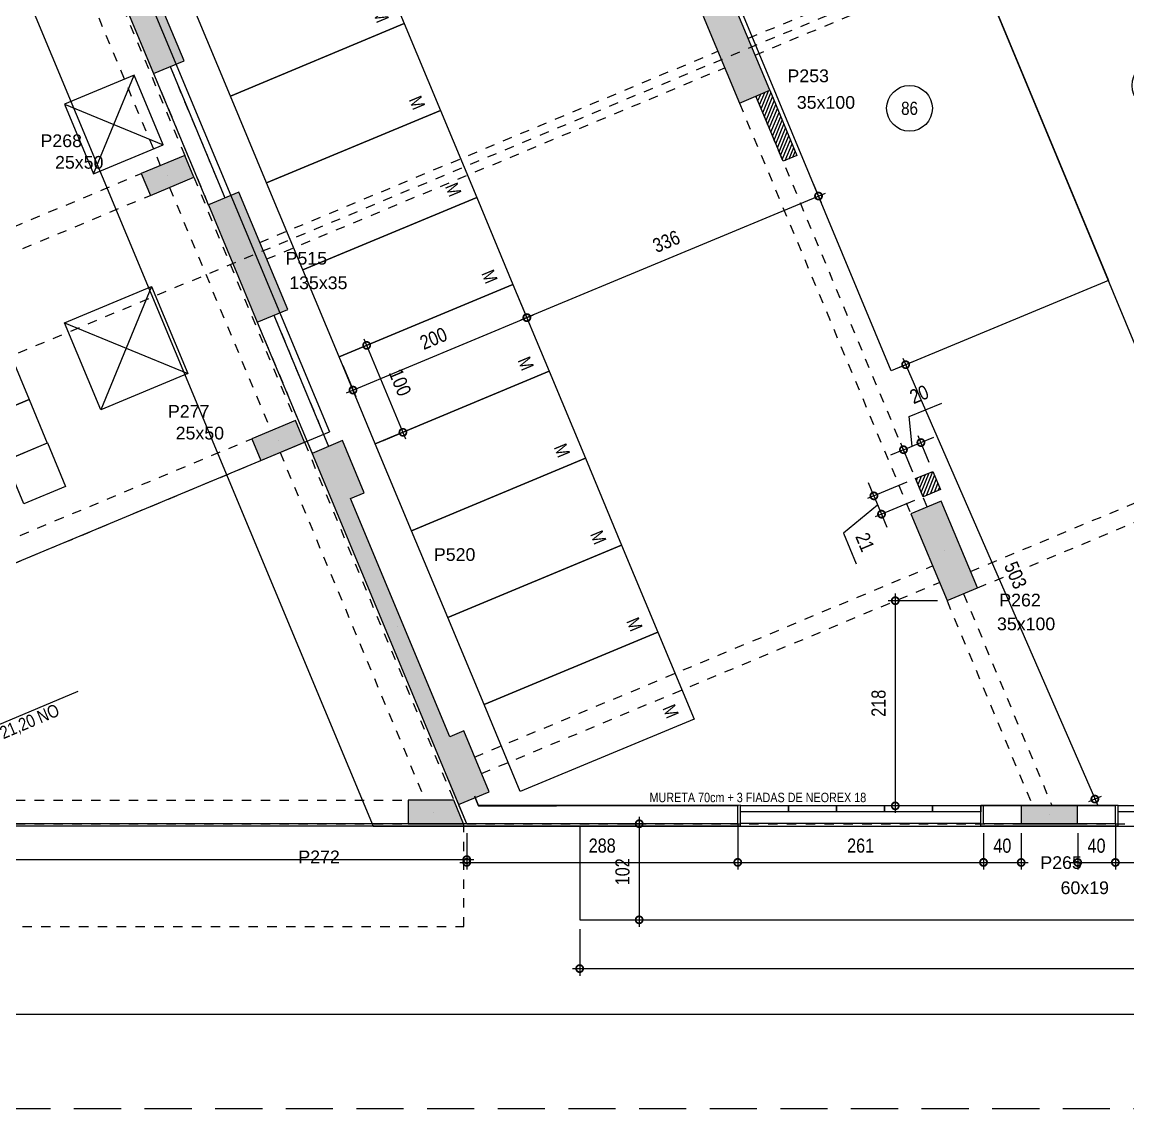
# Model space of a CAD drawing. Header units: metres. Extents: x -208 to 570, y -18 to 184.
# Drawn here: x -76.19 to -64.45, y -6.08 to 5.51 of the extents above; entities that cross this region are included whole.
import ezdxf
from ezdxf.enums import TextEntityAlignment as Align

# ---------------------------------------------------------------- set-up
doc = ezdxf.new("R2010")
doc.units = ezdxf.units.M
doc.header["$PDMODE"] = 35
doc.linetypes.add('DASHEDX2', pattern=[1.5, 1, -0.5])
doc.linetypes.add('ESTILO_TQS_0004', pattern=[1.12, 0.5, -0.2, 0.01, -0.2, 0.01, -0.2])
for name, color, linetype in [('1', 232, 'DASHEDX2'), ('12', 232, 'Continuous'), ('205', 232, 'ESTILO_TQS_0004'), ('242', 143, 'Continuous'), ('3', 2, 'Continuous'), ('4', 2, 'Continuous'), ('5', 1, 'Continuous'), ('9', 232, 'Continuous'), ('ARQ-ALV ACAB', 4, 'Continuous'), ('ARQ-ALV OSSO', 5, 'Continuous'), ('ARQ-AUX', 7, 'Continuous'), ('ARQ-AUX1', 1, 'Continuous'), ('ARQ-AUX2', 2, 'Continuous'), ('ARQ-DIM', 2, 'Continuous'), ('ARQ-DIM EMBASAM', 2, 'Continuous'), ('ARQ-ENCH', 1, 'Continuous'), ('ARQ-EST', 2, 'Continuous'), ('ARQ-PRJ', 7, 'DASHEDX2'), ('ARQ-SIM', 1, 'Continuous'), ('ARQ-SIM EMBASAM', 1, 'Continuous'), ('ARQ-TXT EMBASAM', 2, 'Continuous'), ('ARQ-VG', 1, 'Continuous'), ('ETE-PAREDE', 5, 'Continuous')]:
    doc.layers.add(name, color=color, linetype=linetype)
doc.styles.add('Adesa', font='ARIALN.TTF')
doc.styles.get("Standard").update_dxf_attribs({"font": 'arial.ttf'})
doc.dimstyles.new('ADESA 1-0075', dxfattribs={"dimtxt": 0.15, "dimasz": 0.15, "dimexe": 0.075, "dimexo": 0.1, "dimgap": 0.1, "dimtad": 1, "dimdec": 1, "dimlfac": 100, "dimzin": 12, "dimtxsty": 'Adesa', "dimblk": 'DOTSMALL', "dimcen": 1, "dimdle": 0.075, "dimclrd": 1, "dimclre": 1, "dimclrt": 256, "dimazin": 3, "dimtm": 1e-09, "dimtfac": 1, "dimtdec": 1, "dimtmove": 1, "dimatfit": 0, "dimldrblk": 'DOTSMALL', "dimfxl": 0.8, "dimtvp": 2, "dimtolj": 1, "dimtzin": 0, "dimarcsym": 0})

# ---------------------------------------------------------------- blocks, each defined once
blk = doc.blocks.new('PL NEOREX 18')
at = {"layer": 'ARQ-AUX1'}
blk.add_lwpolyline([(0, 0), (0.51, 0), (0.51, -0.07), (0, -0.07)], close=True, dxfattribs=at)
blk = doc.blocks.new('_DotSmall')
at = {"color": 0, "linetype": 'ByBlock', "const_width": 0.5}
blk.add_lwpolyline([(-0.0625, 0, 1), (0.0625, 0, 1)], format="xyb", close=True, dxfattribs=at)
blk = doc.blocks.new('*D47')
at = {"layer": 'ARQ-DIM EMBASAM', "color": 1, "lineweight": -2, "transparency": 16777216}
for p, q in [((-64.583, -3.1), (-64.583, -3.486)), ((-60.443, -3.1), (-60.443, -3.486)), ((-64.658, -3.411), (-60.368, -3.411))]:
    blk.add_line(p, q, dxfattribs=at)
at = {"layer": 'Defpoints', "color": 0, "transparency": 16777216}
for p in [(-64.583, -3, 0), (-60.443, -3), (-60.443, -3.411)]:
    blk.add_point(p, dxfattribs=at)
at = {"layer": 'ARQ-DIM EMBASAM', "color": 1, "lineweight": -2, "transparency": 16777216, "xscale": 0.15, "yscale": 0.15, "zscale": 0.15, "rotation": 180}
blk.add_blockref('_DotSmall', (-64.583, -3.411), dxfattribs=at)
at = {"layer": 'ARQ-DIM EMBASAM', "color": 1, "lineweight": -2, "transparency": 16777216, "xscale": 0.15, "yscale": 0.15, "zscale": 0.15}
blk.add_blockref('_DotSmall', (-60.443, -3.411), dxfattribs=at)
at = {"layer": 'ARQ-DIM EMBASAM', "transparency": 16777216, "insert": (-62.513, -3.235), "char_height": 0.15, "attachment_point": 5, "style": 'Adesa'}
blk.add_mtext('\\A1;414', dxfattribs=at)
blk = doc.blocks.new('*D48')
at = {"layer": 'ARQ-DIM EMBASAM', "color": 1, "lineweight": -2, "transparency": 16777216}
for p, q in [((-68.593, -3.099), (-68.593, -3.485)), ((-65.983, -3.099), (-65.983, -3.485)), ((-68.668, -3.41), (-65.908, -3.41))]:
    blk.add_line(p, q, dxfattribs=at)
at = {"layer": 'Defpoints', "color": 0, "transparency": 16777216}
for p in [(-68.593, -2.999, 0), (-65.983, -2.999), (-65.983, -3.41)]:
    blk.add_point(p, dxfattribs=at)
at = {"layer": 'ARQ-DIM EMBASAM', "color": 1, "lineweight": -2, "transparency": 16777216, "xscale": 0.15, "yscale": 0.15, "zscale": 0.15, "rotation": 180}
blk.add_blockref('_DotSmall', (-68.593, -3.41), dxfattribs=at)
at = {"layer": 'ARQ-DIM EMBASAM', "color": 1, "lineweight": -2, "transparency": 16777216, "xscale": 0.15, "yscale": 0.15, "zscale": 0.15}
blk.add_blockref('_DotSmall', (-65.983, -3.41), dxfattribs=at)
at = {"layer": 'ARQ-DIM EMBASAM', "transparency": 16777216, "insert": (-67.288, -3.233), "char_height": 0.15, "attachment_point": 5, "style": 'Adesa'}
blk.add_mtext('\\A1;261', dxfattribs=at)
blk = doc.blocks.new('*D28')
at = {"layer": 'ARQ-DIM EMBASAM', "color": 1, "lineweight": -2, "transparency": 16777216}
for p, q in [((-65.983, -3.1), (-65.983, -3.486)), ((-65.583, -3.1), (-65.583, -3.486)), ((-66.058, -3.411), (-65.508, -3.411))]:
    blk.add_line(p, q, dxfattribs=at)
at = {"layer": 'Defpoints', "color": 0, "transparency": 16777216}
for p in [(-65.983, -3, 0), (-65.583, -3, 0), (-65.583, -3.411)]:
    blk.add_point(p, dxfattribs=at)
at = {"layer": 'ARQ-DIM EMBASAM', "color": 1, "lineweight": -2, "transparency": 16777216, "xscale": 0.15, "yscale": 0.15, "zscale": 0.15, "rotation": 180}
blk.add_blockref('_DotSmall', (-65.983, -3.411), dxfattribs=at)
at = {"layer": 'ARQ-DIM EMBASAM', "color": 1, "lineweight": -2, "transparency": 16777216, "xscale": 0.15, "yscale": 0.15, "zscale": 0.15}
blk.add_blockref('_DotSmall', (-65.583, -3.411), dxfattribs=at)
at = {"layer": 'ARQ-DIM EMBASAM', "transparency": 16777216, "insert": (-65.783, -3.234), "char_height": 0.15, "attachment_point": 5, "style": 'Adesa'}
blk.add_mtext('\\A1;40', dxfattribs=at)
blk = doc.blocks.new('*D29')
at = {"layer": 'ARQ-DIM EMBASAM', "color": 1, "lineweight": -2, "transparency": 16777216}
for p, q in [((-68.593, -3.004), (-68.593, -3.485)), ((-71.47, -3.101), (-71.47, -3.485)), ((-71.545, -3.41), (-68.518, -3.41))]:
    blk.add_line(p, q, dxfattribs=at)
at = {"layer": 'Defpoints', "color": 0, "transparency": 16777216}
for p in [(-68.593, -2.904), (-71.47, -3.001), (-68.593, -3.41)]:
    blk.add_point(p, dxfattribs=at)
at = {"layer": 'ARQ-DIM EMBASAM', "color": 1, "lineweight": -2, "transparency": 16777216, "xscale": 0.15, "yscale": 0.15, "zscale": 0.15, "rotation": 180}
blk.add_blockref('_DotSmall', (-71.47, -3.41), dxfattribs=at)
at = {"layer": 'ARQ-DIM EMBASAM', "color": 1, "lineweight": -2, "transparency": 16777216, "xscale": 0.15, "yscale": 0.15, "zscale": 0.15}
blk.add_blockref('_DotSmall', (-68.593, -3.41), dxfattribs=at)
at = {"layer": 'ARQ-DIM EMBASAM', "transparency": 16777216, "insert": (-70.032, -3.233), "char_height": 0.15, "attachment_point": 5, "style": 'Adesa'}
blk.add_mtext('\\A1;288', dxfattribs=at)
blk = doc.blocks.new('*D30')
at = {"layer": 'ARQ-DIM EMBASAM', "color": 1, "lineweight": -2, "transparency": 16777216}
for p, q in [((-64.583, -3.005), (-64.583, -3.486)), ((-64.983, -3.1), (-64.983, -3.486)), ((-65.058, -3.411), (-64.508, -3.411))]:
    blk.add_line(p, q, dxfattribs=at)
at = {"layer": 'Defpoints', "color": 0, "transparency": 16777216}
for p in [(-64.583, -2.905, 0), (-64.983, -3), (-64.583, -3.411)]:
    blk.add_point(p, dxfattribs=at)
at = {"layer": 'ARQ-DIM EMBASAM', "color": 1, "lineweight": -2, "transparency": 16777216, "xscale": 0.15, "yscale": 0.15, "zscale": 0.15, "rotation": 180}
blk.add_blockref('_DotSmall', (-64.983, -3.411), dxfattribs=at)
at = {"layer": 'ARQ-DIM EMBASAM', "color": 1, "lineweight": -2, "transparency": 16777216, "xscale": 0.15, "yscale": 0.15, "zscale": 0.15}
blk.add_blockref('_DotSmall', (-64.583, -3.411), dxfattribs=at)
at = {"layer": 'ARQ-DIM EMBASAM', "transparency": 16777216, "insert": (-64.783, -3.234), "char_height": 0.15, "attachment_point": 5, "style": 'Adesa'}
blk.add_mtext('\\A1;40', dxfattribs=at)
blk = doc.blocks.new('*D39')
at = {"layer": 'ARQ-DIM EMBASAM', "color": 1, "lineweight": -2, "transparency": 16777216}
for p, q in [((-66.92, -0.557), (-66.92, -2.885)), ((-66.47, -0.632), (-66.995, -0.632)), ((-66.478, -2.81), (-66.995, -2.81))]:
    blk.add_line(p, q, dxfattribs=at)
at = {"layer": 'Defpoints', "color": 0, "transparency": 16777216}
for p in [(-66.37, -0.632), (-66.92, -2.81), (-66.378, -2.81)]:
    blk.add_point(p, dxfattribs=at)
at = {"layer": 'ARQ-DIM EMBASAM', "color": 1, "lineweight": -2, "transparency": 16777216, "xscale": 0.15, "yscale": 0.15, "zscale": 0.15}
for p, rotation in [((-66.92, -0.632), 90), ((-66.92, -2.81), 270)]:
    blk.add_blockref('_DotSmall', p, dxfattribs=dict(at, rotation=rotation))
at = {"layer": 'ARQ-DIM EMBASAM', "transparency": 16777216, "insert": (-67.097, -1.721), "char_height": 0.15, "attachment_point": 5, "rotation": 90, "style": 'Adesa'}
blk.add_mtext('\\A1;218', dxfattribs=at)
blk = doc.blocks.new('*D111')
at = {"layer": 'ARQ-DIM EMBASAM', "color": 1, "lineweight": -2, "transparency": 16777216}
for p, q in [((-82.297, -3.1), (-82.297, -3.456)), ((-71.47, -3.101), (-71.47, -3.456)), ((-82.372, -3.381), (-71.395, -3.381))]:
    blk.add_line(p, q, dxfattribs=at)
at = {"layer": 'Defpoints', "color": 0, "transparency": 16777216}
for p in [(-82.297, -3, 0), (-71.47, -3.001), (-71.47, -3.381)]:
    blk.add_point(p, dxfattribs=at)
at = {"layer": 'ARQ-DIM EMBASAM', "color": 1, "lineweight": -2, "transparency": 16777216, "xscale": 0.15, "yscale": 0.15, "zscale": 0.15, "rotation": 180}
blk.add_blockref('_DotSmall', (-82.297, -3.381), dxfattribs=at)
at = {"layer": 'ARQ-DIM EMBASAM', "color": 1, "lineweight": -2, "transparency": 16777216, "xscale": 0.15, "yscale": 0.15, "zscale": 0.15}
blk.add_blockref('_DotSmall', (-71.47, -3.381), dxfattribs=at)
at = {"layer": 'ARQ-DIM EMBASAM', "transparency": 16777216, "insert": (-76.884, -3.204), "char_height": 0.15, "attachment_point": 5, "style": 'Adesa'}
blk.add_mtext('\\A1;1083', dxfattribs=at)
blk = doc.blocks.new('*D103')
at = {"layer": 'ARQ-DIM EMBASAM', "color": 1, "lineweight": -2, "transparency": 16777216}
for p, q in [((-72.562, 2.148), (-72.119, 1.087)), ((-72.74, 1.993), (-72.464, 2.108)), ((-72.355, 1.07), (-72.079, 1.185))]:
    blk.add_line(p, q, dxfattribs=at)
at = {"layer": 'Defpoints', "color": 0, "transparency": 16777216}
for p in [(-72.832, 1.954), (-72.148, 1.156), (-72.447, 1.031)]:
    blk.add_point(p, dxfattribs=at)
at = {"layer": 'ARQ-DIM EMBASAM', "color": 1, "lineweight": -2, "transparency": 16777216, "xscale": 0.15, "yscale": 0.15, "zscale": 0.15}
for p, rotation in [((-72.533, 2.079), 112.6254837993333), ((-72.148, 1.156), 292.6254837993333)]:
    blk.add_blockref('_DotSmall', p, dxfattribs=dict(at, rotation=rotation))
at = {"layer": 'ARQ-DIM EMBASAM', "transparency": 16777216, "insert": (-72.178, 1.685), "char_height": 0.15, "attachment_point": 5, "rotation": 292.6255, "style": 'Adesa'}
blk.add_mtext('\\A1;100', dxfattribs=at)
blk = doc.blocks.new('*D104')
at = {"layer": 'ARQ-DIM EMBASAM', "color": 1, "lineweight": -2, "transparency": 16777216}
for p, q in [((-70.941, 2.634), (-70.803, 2.304)), ((-72.748, 1.575), (-70.763, 2.402)), ((-72.787, 1.865), (-72.649, 1.535))]:
    blk.add_line(p, q, dxfattribs=at)
at = {"layer": 'Defpoints', "color": 0, "transparency": 16777216}
for p in [(-70.979, 2.726), (-70.832, 2.374), (-72.825, 1.957)]:
    blk.add_point(p, dxfattribs=at)
at = {"layer": 'ARQ-DIM EMBASAM', "color": 1, "lineweight": -2, "transparency": 16777216, "xscale": 0.15, "yscale": 0.15, "zscale": 0.15}
for p, rotation in [((-70.832, 2.374), 22.62548379931485), ((-72.678, 1.604), 202.6254837993148)]:
    blk.add_blockref('_DotSmall', p, dxfattribs=dict(at, rotation=rotation))
at = {"layer": 'ARQ-DIM EMBASAM', "transparency": 16777216, "insert": (-71.823, 2.152), "char_height": 0.15, "attachment_point": 5, "rotation": 22.6255, "style": 'Adesa'}
blk.add_mtext('\\A1;200', dxfattribs=at)
blk = doc.blocks.new('*D110')
at = {"layer": 'ARQ-DIM EMBASAM', "color": 1, "lineweight": -2, "transparency": 16777216}
for p, q in [((-67.794, 3.806), (-67.706, 3.595)), ((-67.666, 3.693), (-70.901, 2.345)), ((-70.891, 2.515), (-70.803, 2.304))]:
    blk.add_line(p, q, dxfattribs=at)
at = {"layer": 'Defpoints', "color": 0, "transparency": 16777216}
for p in [(-67.832, 3.898, 0), (-70.93, 2.608, 0), (-70.832, 2.373)]:
    blk.add_point(p, dxfattribs=at)
at = {"layer": 'ARQ-DIM EMBASAM', "color": 1, "lineweight": -2, "transparency": 16777216, "xscale": 0.15, "yscale": 0.15, "zscale": 0.15}
for p, rotation in [((-67.735, 3.664), 22.61559517363153), ((-70.832, 2.373), 202.6155951736315)]:
    blk.add_blockref('_DotSmall', p, dxfattribs=dict(at, rotation=rotation))
at = {"layer": 'ARQ-DIM EMBASAM', "transparency": 16777216, "insert": (-69.351, 3.182), "char_height": 0.15, "attachment_point": 5, "rotation": 22.6156, "style": 'Adesa'}
blk.add_mtext('\\A1;336', dxfattribs=at)
blk = doc.blocks.new('vaga')
blk.add_lwpolyline([(5, 0), (5, -2.5), (0, -2.5), (0, 0)], close=True)
blk.add_circle((2.5, -1.25), 0.243)
blk = doc.blocks.new('JHGHJ')
blk.add_lwpolyline([(0.9, 2), (-0.1, 2), (-0.1, 0), (0.9, 0)], close=True)
at = {"insert": (0.005, 1.873), "char_height": 0.14, "attachment_point": 1, "style": 'Adesa'}
blk.add_mtext_dynamic_manual_height_columns('M', width=0.37031, gutter_width=1, heights=[0], dxfattribs=at)
blk = doc.blocks.new('*D154')
at = {"layer": 'ARQ-DIM EMBASAM', "color": 1, "lineweight": -2, "transparency": 16777216}
for p, q in [((-70.271, -4.12), (-70.271, -4.613)), ((39.629, -4.12), (39.629, -4.613)), ((-70.346, -4.538), (39.704, -4.538))]:
    blk.add_line(p, q, dxfattribs=at)
at = {"layer": 'Defpoints', "color": 0, "transparency": 16777216}
for p in [(-70.271, -4.02), (39.629, -4.02), (39.629, -4.538)]:
    blk.add_point(p, dxfattribs=at)
at = {"layer": 'ARQ-DIM EMBASAM', "color": 1, "lineweight": -2, "transparency": 16777216, "xscale": 0.15, "yscale": 0.15, "zscale": 0.15, "rotation": 180}
blk.add_blockref('_DotSmall', (-70.271, -4.538), dxfattribs=at)
at = {"layer": 'ARQ-DIM EMBASAM', "color": 1, "lineweight": -2, "transparency": 16777216, "xscale": 0.15, "yscale": 0.15, "zscale": 0.15}
blk.add_blockref('_DotSmall', (39.629, -4.538), dxfattribs=at)
at = {"layer": 'ARQ-DIM EMBASAM', "transparency": 16777216, "insert": (-15.321, -4.362), "char_height": 0.15, "attachment_point": 5, "style": 'Adesa'}
blk.add_mtext('\\A1;10990', dxfattribs=at)
blk = doc.blocks.new('*D155')
at = {"layer": 'ARQ-DIM EMBASAM', "color": 1, "lineweight": -2, "transparency": 16777216}
for p, q in [((-69.639, -2.925), (-69.639, -4.095)), ((-69.809, -3), (-69.564, -3)), ((-70.055, -4.02), (-69.564, -4.02))]:
    blk.add_line(p, q, dxfattribs=at)
at = {"layer": 'Defpoints', "color": 0, "transparency": 16777216}
for p in [(-69.909, -3), (-70.155, -4.02), (-69.639, -4.02)]:
    blk.add_point(p, dxfattribs=at)
at = {"layer": 'ARQ-DIM EMBASAM', "color": 1, "lineweight": -2, "transparency": 16777216, "xscale": 0.15, "yscale": 0.15, "zscale": 0.15}
for p, rotation in [((-69.639, -3), 90), ((-69.639, -4.02), 270)]:
    blk.add_blockref('_DotSmall', p, dxfattribs=dict(at, rotation=rotation))
at = {"layer": 'ARQ-DIM EMBASAM', "transparency": 16777216, "insert": (-69.816, -3.51), "char_height": 0.15, "attachment_point": 5, "rotation": 90, "style": 'Adesa'}
blk.add_mtext('\\A1;102', dxfattribs=at)
blk = doc.blocks.new('*D176')
at = {"layer": 'ARQ-DIM EMBASAM', "color": 1, "lineweight": -2, "transparency": 16777216}
for p, q in [((-66.872, 1.847), (-66.741, 1.904)), ((-66.84, 1.943), (-64.771, -2.807)), ((-64.864, -2.765), (-64.732, -2.708))]:
    blk.add_line(p, q, dxfattribs=at)
at = {"layer": 'Defpoints', "color": 0, "transparency": 16777216}
for p in [(-66.964, 1.807), (-64.955, -2.805), (-64.801, -2.738)]:
    blk.add_point(p, dxfattribs=at)
at = {"layer": 'ARQ-DIM EMBASAM', "color": 1, "lineweight": -2, "transparency": 16777216, "xscale": 0.15, "yscale": 0.15, "zscale": 0.15}
for p, rotation in [((-66.81, 1.874), 113.5313973303616), ((-64.801, -2.738), 293.5313973303616)]:
    blk.add_blockref('_DotSmall', p, dxfattribs=dict(at, rotation=rotation))
at = {"layer": 'ARQ-DIM EMBASAM', "transparency": 16777216, "insert": (-65.643, -0.361), "char_height": 0.15, "attachment_point": 5, "rotation": 293.5314, "style": 'Adesa'}
blk.add_mtext('\\A1;503', dxfattribs=at)
blk = doc.blocks.new('*D193')
at = {"layer": 'ARQ-DIM EMBASAM', "color": 1, "lineweight": -2, "transparency": 16777216}
for p, q in [((-66.798, 0.626), (-67.216, 0.452)), ((-67.147, 0.481), (-67.205, 0.619)), ((-67.147, 0.481), (-67.066, 0.287)), ((-67.147, 0.481), (-67.066, 0.287)), ((-67.107, 0.384), (-67.471, 0.086)), ((-66.717, 0.432), (-67.135, 0.258)), ((-67.066, 0.287), (-67.009, 0.149)), ((-67.471, 0.086), (-67.335, -0.241))]:
    blk.add_line(p, q, dxfattribs=at)
at = {"layer": 'Defpoints', "color": 0, "transparency": 16777216}
for p in [(-66.705, 0.665, 0), (-66.625, 0.471, 0), (-67.066, 0.287)]:
    blk.add_point(p, dxfattribs=at)
at = {"layer": 'ARQ-DIM EMBASAM', "color": 1, "lineweight": -2, "transparency": 16777216, "xscale": 0.15, "yscale": 0.15, "zscale": 0.15}
for p, rotation in [((-67.147, 0.481), 292.5940198426636), ((-67.066, 0.287), 112.5940198426637)]:
    blk.add_blockref('_DotSmall', p, dxfattribs=dict(at, rotation=rotation))
at = {"layer": 'ARQ-DIM EMBASAM', "transparency": 16777216, "insert": (-67.241, -0.01), "char_height": 0.15, "attachment_point": 5, "rotation": 292.594, "style": 'Adesa'}
blk.add_mtext('\\A1;21', dxfattribs=at)
blk = doc.blocks.new('*D194')
at = {"layer": 'ARQ-DIM EMBASAM', "color": 1, "lineweight": -2, "transparency": 16777216}
for p, q in [((-66.773, 1.322), (-66.424, 1.467)), ((-66.741, 1.009), (-66.773, 1.322)), ((-66.559, 0.834), (-66.677, 1.117)), ((-66.648, 1.047), (-66.51, 1.105)), ((-66.833, 0.971), (-66.971, 0.913)), ((-66.744, 0.757), (-66.862, 1.04)), ((-66.833, 0.971), (-66.648, 1.047)), ((-66.833, 0.971), (-66.648, 1.047))]:
    blk.add_line(p, q, dxfattribs=at)
at = {"layer": 'Defpoints', "color": 0, "transparency": 16777216}
for p in [(-66.648, 1.047), (-66.521, 0.741), (-66.705, 0.665)]:
    blk.add_point(p, dxfattribs=at)
at = {"layer": 'ARQ-DIM EMBASAM', "color": 1, "lineweight": -2, "transparency": 16777216, "xscale": 0.15, "yscale": 0.15, "zscale": 0.15}
for p, rotation in [((-66.648, 1.047), 202.5908010723287), ((-66.833, 0.971), 22.59080107232874)]:
    blk.add_blockref('_DotSmall', p, dxfattribs=dict(at, rotation=rotation))
at = {"layer": 'ARQ-DIM EMBASAM', "transparency": 16777216, "insert": (-66.666, 1.558), "char_height": 0.15, "attachment_point": 5, "rotation": 22.5908, "style": 'Adesa'}
blk.add_mtext('\\A1;20', dxfattribs=at)
blk = doc.blocks.new('A$C1431a2d2')
at = {"layer": 'ARQ-AUX', "ltscale": 0.3}
for p, q in [((9.527, 6.345), (10.327, 7.145)), ((9.527, 7.145), (10.327, 6.345))]:
    blk.add_line(p, q, dxfattribs=at)
at = {"layer": 'ARQ-AUX'}
for p, q in [((7.495, 3.396, 0.001), (7.494, 5.903)), ((7.972, 3.396, 0.003), (7.494, 3.396, 0.003))]:
    blk.add_line(p, q, dxfattribs=at)
at = {"layer": 'ARQ-AUX', "ltscale": 0.3}
for points in [[(9.527, 7.145), (9.527, 6.345), (10.327, 6.345), (10.327, 7.145)], [(8.633, 5.003), (9.633, 5.003), (9.633, 4.003), (8.633, 4.003)]]:
    blk.add_lwpolyline(points, close=True, dxfattribs=at)
for points in [[(8.633, 5.003), (9.633, 4.003)], [(9.633, 5.003), (8.633, 4.003)]]:
    blk.add_lwpolyline(points, dxfattribs=at)
at = {"layer": 'ARQ-AUX', "ltscale": 0.3, "elevation": 0.003}
for points in [[(7.494, 4.896), (7.973, 4.896), (7.972, 4.396), (7.494, 4.396)], [(7.494, 4.396), (7.973, 4.396), (7.972, 3.896), (7.494, 3.896)], [(7.494, 3.896), (7.973, 3.896), (7.972, 3.396), (7.494, 3.396)]]:
    blk.add_lwpolyline(points, close=True, dxfattribs=at)
at = {"layer": 'ETE-PAREDE'}
blk.add_line((10.783, 11.103), (10.783, 2.853), dxfattribs=at)
at = {"layer": 'ETE-PAREDE', "color": 2}
blk.add_line((3.133, 2.853), (10.783, 2.853), dxfattribs=at)
blk = doc.blocks.new('NipAcOs')
at = {"layer": 'ARQ-SIM'}
h = blk.add_hatch(color=256, dxfattribs=at)
h.dxf.hatch_style = 1
h.paths.add_polyline_path([(0, 0.15, 0.414214), (-0.15, 0), (0, 0)])
h.paths.add_polyline_path([(0.15, 0), (0, 0), (0, -0.15, 0.414214)])
for p, q in [((0, -0.25), (0, 0.25)), ((-0.25, 0), (0.15, 0)), ((0.15, 0), (1.583, 0))]:
    blk.add_line(p, q, dxfattribs=at)
blk.add_circle((0, 0), 0.15, dxfattribs=at)
at = {"style": 'Adesa'}
for p in [(0.204, 0.06), (0.204, -0.24)]:
    blk.add_attdef('000,00', p, '', height=0.2, dxfattribs=at)
blk = doc.blocks.new('terreno + circ vert')
at = {"layer": 'ARQ-AUX2'}
blk.add_lwpolyline([(40.5424, -5.025), (-9.4576, -5.025), (-9.4576, -6.3993), (-12.8191, -4.225), (-35.3141, -4.225), (-38.7204, -6.3934), (-38.7204, -5.025), (-98.7204, -5.025), (-98.7204, -6.3233), (-100.1347, -7.6164, -0.2181845), (-104.0373, -5.9813, -0.3681428), (-104.1124, 0.3352, -0.1038207), (-102.2922, 1.9977), (-101.1746, 2.4667), (-79.9769, 11.499), (-64.6872, 17.9037), (-47.6349, 25.1734, 0.004837), (-33.9339, 29.6502, 0.3216599), (-26.9675, 42.0962)], format="xyb", dxfattribs=at)
at = {"layer": 'ARQ-EST', "color": 102}
blk.add_lwpolyline([(45.0315, 1.1617, 0.011807), (45.0465, 1.811), (45.1211, 8.4606), (42.945, 9.4812), (35.5548, 12.9472), (27.5061, 16.8929), (22.1014, 19.5405), (15.0017, 23.0148), (8.3251, 26.282), (0.4895, 30.0914), (-5.8932, 33.2362), (-11.2422, 35.8718), (-77.2068, 8.3436), (-72.4625, -3.025), (39.7459, -3.025), (40.5291, -3.025, 0.3925275), (45.0315, 1.1617)], format="xyb", dxfattribs=at)
at = {"layer": 'ARQ-PRJ', "color": 1, "ltscale": 0.5}
blk.add_lwpolyline([(48.0419, 1.3908), (48.1056, 7.0609), (42.945, 9.4812), (35.5548, 12.9472), (27.5061, 16.8929), (22.1014, 19.5405), (15.0017, 23.0148), (8.3251, 26.282), (0.4895, 30.0914), (-5.8932, 33.2362), (-12.2759, 36.3811), (-18.9156, 39.6675), (-31.5995, 31.2229), (-104.3835, 0.8491), (-104.1403, -6.025), (40.5424, -6.025, 0.4109303)], format="xyb", close=True, dxfattribs=at)
at = {"layer": 'Defpoints'}
blk.add_lwpolyline([(45.0315, 1.1617, 0.0118069), (45.0465, 1.811), (45.1211, 8.4606), (42.945, 9.4812), (35.5548, 12.9472), (27.5061, 16.8929), (22.1014, 19.5405), (15.0017, 23.0148), (8.3251, 26.282), (0.4895, 30.0914), (-5.8932, 33.2362), (-11.2422, 35.8718), (-77.2068, 8.3436), (-72.4625, -3.025), (39.7459, -3.025), (40.5292, -3.025, 0.3925339)], format="xyb", close=True, dxfattribs=at)
blk = doc.blocks.new('est-lo-25-3s2-r00')
at = {"layer": '3'}
h = blk.add_hatch(color=8, dxfattribs=at)
h.dxf.hatch_style = 1
h.paths.add_polyline_path([(-2993.189391, -2271.093091), (-3020.150796, -2206.493691), (-3034.91647, -2212.656366), (-3140.452498, -1959.793707), (-3125.686931, -1953.631076), (-3148.796798, -1898.260198), (-3181.096476, -1911.740954), (-3025.489069, -2284.573847)])
h.paths.add_polyline_path([(-3206.956585, -1758.910115), (-3258.953894, -1634.325686), (-3291.253561, -1647.80647), (-3239.256251, -1772.390899)])
h.paths.add_polyline_path([(-3349.413448, -1508.456443), (-3317.113664, -1494.975643), (-3340.223531, -1439.604766), (-3354.989096, -1445.767396), (-3459.753463, -1194.753625), (-3444.987898, -1188.590995), (-3471.949774, -1123.990766), (-3504.249558, -1137.471566)])
h.paths.add_polyline_path([(-307.055595, -557.258747), (-324.589687, -564.576864), (-113.903768, -1069.377), (37.443296, -1006.210029), (30.125018, -988.67555), (-103.687953, -1044.524404)])
h.paths.add_polyline_path([(-359.652264, -579.215304), (-336.548809, -634.585416), (-321.746601, -628.409121), (-161.168519, -1013.253129), (-175.925708, -1019.41064), (-140.498536, -1104.316039), (-87.897866, -1082.362305), (-95.099298, -1065.103164), (-115.451312, -1073.595144), (-327.356512, -565.739741)])
h.paths.add_polyline_path([(395.50603, -856.766701), (368.54544, -792.167119), (353.779873, -798.329751), (193.164483, -413.500243), (207.93005, -407.337612), (184.820183, -351.966735), (-61.58022, -454.805644), (-28.455689, -534.171498), (-10.921578, -526.853373), (-36.727985, -465.02163), (159.838629, -382.981602), (355.888227, -852.713346), (159.321613, -934.753374), (132.745266, -871.076866), (115.211155, -878.39499), (141.787502, -942.071499), (123.330543, -949.774788), (130.648668, -967.308899)])
h.paths.add_polyline_path([(-627.731572, 63.086413), (-600.77006, -1.512943), (-586.004505, 4.649683), (-426.160048, -378.335115), (-440.918994, -384.494983), (-417.811063, -439.861221), (-385.518803, -426.383561), (-595.432703, 76.566831)])
h.paths.add_polyline_path([(-83.249658, 290.335142), (-592.661728, 77.724364), (-382.746826, -425.22843), (-365.212715, -417.910305), (-567.809492, 67.508377), (-108.231211, 259.320275), (-7.318125, 17.534111), (-242.644353, -80.682824), (-140.960826, -324.314951), (-70.362958, -294.849871), (-77.681083, -277.31576), (-130.744839, -299.462715), (-217.792117, -90.898811), (0, 0), (87.047278, -208.563904), (33.98352, -230.71086), (41.301645, -248.244971), (126.66508, -212.61726), (103.555213, -157.246382), (88.789646, -163.409014), (-71.053349, 219.572281), (-56.287782, 225.734912)])
h.paths.add_polyline_path([(2148.345152, 312.594689), (2171.455384, 257.22294), (2186.220944, 263.385568), (2291.759341, 10.517234), (2276.992979, 4.354271), (2303.95449, -60.245085), (2336.258434, -46.762549), (2180.648658, 326.076018)])
h.paths.add_polyline_path([(2122.488559, 465.414846), (2070.491249, 589.999274), (2038.191583, 576.51849), (2090.188893, 451.934062)])
h.paths.add_polyline_path([(1825.196854, 1086.85293), (1852.158366, 1022.253574), (1866.923925, 1028.416201), (1971.688571, 777.401762), (1956.922202, 771.238796), (1980.031084, 715.87028), (2012.330763, 729.351036), (1857.495723, 1100.333348)])
h.paths.add_polyline_path([(686.781018, -2305.03035), (746.781018, -2305.03035), (746.781018, -2286.03035), (686.781018, -2286.03035)])
h.paths.add_polyline_path([(171.771377, -2305.03035), (221.771377, -2305.03035), (221.771377, -2286.03035), (171.771377, -2286.03035)])
h.paths.add_polyline_path([(-363.228623, -2305.03035), (-303.228623, -2305.03035), (-303.228623, -2286.03035), (-363.228623, -2286.03035)])
h.paths.add_polyline_path([(-688.228623, -2305.03035), (-628.228623, -2305.03035), (-628.228623, -2286.03035), (-688.228623, -2286.03035)])
h.paths.add_polyline_path([(-1268.228623, -2305.03035), (-1208.228623, -2305.03035), (-1208.228623, -2286.03035), (-1268.228623, -2286.03035)])
h.paths.add_polyline_path([(-1848.228623, -2305.03035), (-1788.228623, -2305.03035), (-1788.228623, -2286.03035), (-1848.228623, -2286.03035)])
h.paths.add_polyline_path([(-2428.228623, -2305.03035), (-2368.228623, -2305.03035), (-2368.228623, -2286.03035), (-2428.228623, -2286.03035)])
h.paths.add_polyline_path([(-2506.848631, -2068.110954), (-2474.548964, -2054.63017), (-2513.06549, -1962.345409), (-2545.365156, -1975.826193)])
h.paths.add_polyline_path([(196.771377, -1874.030327), (221.771377, -1874.030327), (221.771377, -1804.030327), (196.771377, -1804.030327)])
h.paths.add_polyline_path([(-328.228623, -1874.030327), (-303.228623, -1874.030327), (-303.228623, -1804.030327), (-328.228623, -1804.030327)])
h.paths.add_polyline_path([(-853.228623, -1874.030327), (-828.228623, -1874.030327), (-828.228623, -1804.030327), (-853.228623, -1804.030327)])
h.paths.add_polyline_path([(721.771377, -1852.03035), (746.771377, -1852.03035), (746.771377, -1782.03035), (721.771377, -1782.03035)])
h.paths.add_polyline_path([(-2008.510637, -1860.120102), (-1971.596733, -1844.713492), (-2010.113259, -1752.42873), (-2047.027163, -1767.83534)])
h.paths.add_polyline_path([(-1510.173594, -1652.131632), (-1477.873928, -1638.650848), (-1516.390454, -1546.366086), (-1548.69012, -1559.84687)])
h.paths.add_polyline_path([(-2727.356416, -1539.777778), (-2695.056749, -1526.296994), (-2733.573275, -1434.012233), (-2765.872941, -1447.493017)])
h.paths.add_polyline_path([(721.771377, -1394.030329), (746.771377, -1394.030329), (746.771377, -1324.030329), (721.771377, -1324.030329)])
h.paths.add_polyline_path([(-1016.425474, -1446.127269), (-984.125808, -1432.646485), (-1022.642334, -1340.361723), (-1054.942, -1353.842507)])
h.paths.add_polyline_path([(-2180.679227, -1447.607099), (-2143.765323, -1432.200489), (-2182.281849, -1339.915727), (-2219.195753, -1355.322337)])
h.paths.add_polyline_path([(-522.726284, -1240.005668), (-490.426618, -1226.524884), (-528.943144, -1134.240122), (-561.24281, -1147.720906)])
h.paths.add_polyline_path([(-1682.342105, -1239.618596), (-1650.042439, -1226.137812), (-1688.558965, -1133.85305), (-1720.858631, -1147.333834)])
h.paths.add_polyline_path([(-2277.354905, -1215.973493), (-2240.441001, -1200.566883), (-2278.957527, -1108.282121), (-2315.871431, -1123.688731)])
h.paths.add_polyline_path([(-1188.61845, -1033.555614), (-1156.318784, -1020.07483), (-1194.83531, -927.790068), (-1227.134976, -941.270852)])
h.paths.add_polyline_path([(-1779.017844, -1007.985049), (-1746.718178, -994.504265), (-1785.234704, -902.219503), (-1817.53437, -915.700287)])
h.paths.add_polyline_path([(-2947.092742, -1013.293008), (-2914.793075, -999.812224), (-2953.309601, -907.527463), (-2985.609268, -921.008247)])
h.paths.add_polyline_path([(348.609416, -900.178995), (403.980273, -877.069079), (396.662133, -859.534974), (341.291276, -882.64489)])
h.paths.add_polyline_path([(-694.894795, -827.492632), (-662.595129, -814.011848), (-701.111655, -721.727086), (-733.411321, -735.20787)])
h.paths.add_polyline_path([(768.971586, -731.235731), (801.271252, -717.754947), (791.642121, -694.683756), (759.342454, -708.16454)])
h.paths.add_polyline_path([(-1285.29419, -801.922067), (-1252.994524, -788.441283), (-1291.51105, -696.156521), (-1323.810716, -709.637305)])
h.paths.add_polyline_path([(-2448.754038, -805.303867), (-2411.840133, -789.897257), (-2450.356659, -697.612495), (-2487.270563, -713.019106)])
h.paths.add_polyline_path([(72.453638, -775.948255), (89.987743, -768.630115), (31.827789, -629.280125), (14.293684, -636.598265)], flags=17)
h.paths.add_polyline_path([(793.258016, -690.758509), (825.557683, -677.277725), (787.041157, -584.992964), (754.741491, -598.473748)])
h.paths.add_polyline_path([(-791.570535, -595.859085), (-759.270869, -582.378301), (-797.787395, -490.093539), (-830.087061, -503.574323)])
h.paths.add_polyline_path([(-1950.416952, -597.315399), (-1918.117286, -583.834615), (-1956.633811, -491.549854), (-1988.933478, -505.030638)])
h.paths.add_polyline_path([(1288.827223, -483.924739), (1325.741127, -468.518129), (1287.224601, -376.233367), (1250.310697, -391.639977)])
h.paths.add_polyline_path([(-1456.693297, -391.252417), (-1424.393631, -377.771633), (-1462.910156, -285.486871), (-1495.209823, -298.967655)])
h.paths.add_polyline_path([(1791.778336, -274.010037), (1824.078002, -260.529253), (1785.561476, -168.244491), (1753.26181, -181.725275)])
h.paths.add_polyline_path([(621.089508, -278.245472), (653.389175, -264.764688), (614.872649, -172.479927), (582.572983, -185.960711)])
h.paths.add_polyline_path([(-962.969643, -185.189435), (-930.669976, -171.708651), (-969.186502, -79.423889), (-1001.486168, -92.904673)])
h.paths.add_polyline_path([(1116.658827, -71.412197), (1153.572731, -56.005587), (1115.056205, 36.279175), (1078.142301, 20.872565)])
h.paths.add_polyline_path([(524.413242, -46.610684), (556.712909, -33.1299), (518.196383, 59.154862), (485.896717, 45.674078)])
h.paths.add_polyline_path([(1019.982611, 160.222697), (1056.896515, 175.629307), (1018.379989, 267.914069), (981.466085, 252.507459)])
h.paths.add_polyline_path([(1571.272116, 254.319389), (1603.571782, 267.800173), (1565.055256, 360.084935), (1532.75559, 346.604151)])
h.paths.add_polyline_path([(353.015134, 364.056581), (385.3148, 377.537365), (346.798275, 469.822126), (314.498608, 456.341342)])
h.paths.add_polyline_path([(848.584495, 570.889889), (885.4984, 586.2965), (846.981874, 678.581261), (810.067969, 663.174651)])
h.paths.add_polyline_path([(1351.53582, 780.80418), (1383.835487, 794.284964), (1345.318961, 886.569725), (1313.019294, 873.088941)])
at = {"layer": '4'}
h = blk.add_hatch(color=8, dxfattribs=at)
h.dxf.hatch_style = 1
h.paths.add_polyline_path([(-3189.26065, -1899.956737), (-3198.889782, -1876.885547), (-3245.032162, -1896.14381), (-3235.403031, -1919.215)])
h.paths.add_polyline_path([(-3615.69668, -2305.03035), (-3555.69668, -2305.03035), (-3555.69668, -2280.03035), (-3615.69668, -2280.03035)])
h.paths.add_polyline_path([(-3783.423629, -1817.468358), (-3793.052761, -1794.397167), (-3850.269313, -1818.277413), (-3840.640182, -1841.348603)])
h.paths.add_polyline_path([(-3945.450621, -1348.650142), (-3955.079753, -1325.578951), (-4001.222133, -1344.837214), (-3991.593002, -1367.908404)])
h.paths.add_polyline_path([(-4149.773179, -2249.604416), (-4126.668823, -2304.976608), (-4099.577947, -2304.976608), (-4126.699483, -2239.976788)])
h.paths.add_polyline_path([(-3030.630831, -2280.03035), (-3079.19668, -2280.03035), (-3079.19668, -2305.03035), (-3020.19668, -2305.03035)])
h.paths.add_polyline_path([(-4202.874805, -1992.485394), (-4212.503937, -1969.414203), (-4258.646318, -1988.672466), (-4249.017186, -2011.743656)])
h.paths.add_polyline_path([(-4393.509387, -1535.608944), (-4403.138519, -1512.537754), (-4449.2809, -1531.796017), (-4439.651768, -1554.867207)])
h.paths.add_polyline_path([(-3497.392221, -1161.690461), (-3507.021353, -1138.619271), (-3553.163734, -1157.877534), (-3543.534602, -1180.948724)])
h.paths.add_polyline_path([(-3306.712023, -1618.548476), (-3316.341155, -1595.477286), (-3362.483536, -1614.735549), (-3352.854404, -1637.806739)])
h.paths.add_polyline_path([(-3822.412309, -2164.212091), (-3832.041441, -2141.140901), (-3878.183822, -2160.399164), (-3868.55469, -2183.470354)])
at = {"layer": '1'}
for p, q in [((-3497.392221, -1161.690461), (-3316.384673, -1595.495444)), ((-3523.232969, -1172.472657), (-3342.22542, -1606.27764)), ((-3236.613339, -1687.853175), (-2750.272611, -1484.87107)), ((-3331.888596, -1501.143223), (-3273.728643, -1640.493213)), ((-3229.295199, -1705.387279), (-2742.954471, -1502.405175)), ((-3349.422708, -1508.461347), (-3291.253195, -1647.807348)), ((-3793.052761, -1794.397167), (-3362.48204, -1614.739132)), ((-3306.712023, -1618.548476), (-3198.915042, -1876.896087)), ((-3332.552771, -1629.330672), (-3224.755789, -1887.678283)), ((-3783.423629, -1817.468358), (-3352.852909, -1637.810323)), ((-3239.265743, -1772.39589), (-3181.096106, -1911.741839)), ((-3221.731632, -1765.077766), (-3163.57169, -1904.427728)), ((-2481.867089, -2037.096059), (-2015.828062, -1842.587668)), ((-3675.605615, -2075.86718), (-3245.009348, -1896.198486)), ((-3189.26065, -1899.956737), (-3030.666589, -2280.04527)), ((-3215.101398, -1910.738933), (-3061.012494, -2280.03035)), ((-3665.97868, -2098.939287), (-3235.380217, -1919.269676)), ((-2474.548964, -2054.63017), (-2247.996278, -1960.075002)), ((-3008.596001, -2234.179186), (-2522.255059, -2031.197485)), ((-3001.277861, -2251.713291), (-2514.936919, -2048.73159)), ((-2489.393775, -2060.88078), (-2395.449153, -2286.03035)), ((-2506.949305, -2068.152972), (-2416.036783, -2286.03035)), ((-3004.292764, -2286.03035), (-3007.955239, -2277.252789)), ((-3555.69668, -2280.03035), (-3079.19668, -2280.03035)), ((-3025.489351, -2284.570913), (-3016.950961, -2305.029595)), ((-2428.228623, -2286.03035), (-3004.292764, -2286.03035)), ((-2111.989499, -2286.03035), (-2368.228623, -2286.03035)), ((-3555.69668, -2305.03035), (-3079.19668, -2305.03035)), ((-3019.888478, -2414.03035), (-3019.888478, -2305.03035)), ((-3016.952769, -2305.03035), (-2428.228623, -2305.03035)), ((-4228.692171, -2414.03035), (-3019.888478, -2414.03035))]:
    blk.add_line(p, q, dxfattribs=at)
for points in [[(-2247.311243, -1274.976601), (-2717.982148, -1471.36605)], [(-2710.664024, -1488.900162), (-2239.993118, -1292.510712)], [(-2527.901516, -1968.592352), (-2709.87087, -1532.480939)], [(-2727.404981, -1539.799063), (-2545.435631, -1975.910468)], [(-2368.228623, -2305.03035), (-2114.637954, -2305.03035)]]:
    blk.add_lwpolyline(points, dxfattribs=at)
at = {"layer": '205'}
blk.add_line((-4655.610615, -2290.388674), (2212.807186, 576.255675), dxfattribs=at)
at = {"layer": '242', "linetype": 'Continuous'}
for p, q in [((-2730.464845, -1486.895005), (-2730.464845, -1486.895005)), ((-3334.597779, -1616.642012), (-3334.597779, -1616.642012)), ((-3249.105073, -1703.358293), (-3249.105073, -1703.358293)), ((-3217.146406, -1898.050273), (-3217.146406, -1898.050273)), ((-2509.95706, -2015.228181), (-2509.95706, -2015.228181)), ((-3090.217121, -2095.134821), (-3090.217121, -2095.134821)), ((-3052.220873, -2292.935954), (-3052.220873, -2292.935954)), ((-2398.228623, -2295.53035), (-2398.228623, -2295.53035))]:
    blk.add_line(p, q, dxfattribs=at)
at = {"layer": '3'}
for p, q in [((-2730.464845, -1486.895005), (-2730.464845, -1486.895005)), ((-3249.105073, -1703.358293), (-3249.105073, -1703.358293)), ((-2509.95706, -2015.228181), (-2509.95706, -2015.228181)), ((-2398.228623, -2295.53035), (-2398.228623, -2295.53035))]:
    blk.add_line(p, q, dxfattribs=at)
for points in [[(-3349.413448, -1508.456443), (-3317.113664, -1494.975643), (-3340.223531, -1439.604766), (-3354.989096, -1445.767396), (-3459.753463, -1194.753625), (-3444.987898, -1188.590995), (-3471.949774, -1123.990766), (-3504.249558, -1137.471566), (-3349.413448, -1508.456443)], [(-2727.356416, -1539.777778), (-2695.056749, -1526.296994), (-2733.573275, -1434.012233), (-2765.872941, -1447.493017), (-2727.356416, -1539.777778)], [(-3206.956585, -1758.910115), (-3258.953894, -1634.325686), (-3291.253561, -1647.80647), (-3239.256251, -1772.390899), (-3206.956585, -1758.910115)], [(-2993.189391, -2271.093091), (-3020.150796, -2206.493691), (-3034.91647, -2212.656366), (-3140.452498, -1959.793707), (-3125.686931, -1953.631076), (-3148.796798, -1898.260198), (-3181.096476, -1911.740954), (-3025.489069, -2284.573847), (-2993.189391, -2271.093091)], [(-2506.848631, -2068.110954), (-2474.548964, -2054.63017), (-2513.06549, -1962.345409), (-2545.365156, -1975.826193), (-2506.848631, -2068.110954)], [(-2428.228623, -2305.03035), (-2368.228623, -2305.03035), (-2368.228623, -2286.03035), (-2428.228623, -2286.03035), (-2428.228623, -2305.03035)]]:
    blk.add_lwpolyline(points, dxfattribs=at)
at = {"layer": '4'}
for points in [[(-3306.712023, -1618.548476), (-3316.341155, -1595.477286), (-3362.483536, -1614.735549), (-3352.854404, -1637.806739), (-3306.712023, -1618.548476)], [(-3189.26065, -1899.956737), (-3198.889782, -1876.885547), (-3245.032162, -1896.14381), (-3235.403031, -1919.215), (-3189.26065, -1899.956737)], [(-3030.630831, -2280.03035), (-3079.19668, -2280.03035), (-3079.19668, -2305.03035), (-3020.19668, -2305.03035), (-3030.630831, -2280.03035)]]:
    blk.add_lwpolyline(points, dxfattribs=at)
at = {"layer": '5'}
for points in [[(-3306.712023, -1618.548476), (-3316.341155, -1595.477286), (-3362.483536, -1614.735549), (-3352.854404, -1637.806739), (-3306.712023, -1618.548476)], [(-3189.26065, -1899.956737), (-3198.889782, -1876.885547), (-3245.032162, -1896.14381), (-3235.403031, -1919.215), (-3189.26065, -1899.956737)], [(-3030.630831, -2280.03035), (-3079.19668, -2280.03035), (-3079.19668, -2305.03035), (-3020.19668, -2305.03035), (-3030.630831, -2280.03035)]]:
    blk.add_lwpolyline(points, dxfattribs=at)
at = {"layer": '12'}
for s, p in [('35x100', (-2666.41879, -1545.882701)), ('25x50', (-3454.030073, -1609.522003)), ('135x35', (-3205.395971, -1737.386413)), ('25x50', (-3325.96039, -1896.978504)), ('35x100', (-2453.901562, -2099.54386)), ('60x19', (-2386.379613, -2379.675725))]:
    blk.add_text(s, height=13.5, dxfattribs=at).set_placement(p)
at = {"layer": '9'}
for s, p in [('P253', (-2676.367509, -1517.666951)), ('P268', (-3469.479924, -1586.602053)), ('P515', (-3209.248242, -1711.322121)), ('P277', (-3334.149015, -1873.90926)), ('P520', (-3051.763735, -2025.922788)), ('P262', (-2451.439176, -2074.241756)), ('P272', (-3195.710291, -2346.933186)), ('P265', (-2407.855004, -2353.004844))]:
    blk.add_text(s, height=13.5, dxfattribs=at).set_placement(p)

msp = doc.modelspace()

# ---------------------------------------------------------------- hatches: boundary and pattern name
at = {"layer": 'ARQ-ENCH', "extrusion": (1.01405e-05, 4.23118e-06, 1)}
h = msp.add_hatch(dxfattribs=at)
h.set_pattern_fill('ANSI31', color=256, scale=0.01)
h.set_pattern_definition([(67.5613, (-67.669294, 2.481292), (-0.02934616, 0.0121188), [])])
h.paths.add_polyline_path([(-68.3997, 4.7253), (-68.2515, 4.7869), (-67.9639, 4.0946), (-68.1121, 4.033)])
at = {"layer": 'ARQ-ENCH'}
h = msp.add_hatch(dxfattribs=at)
h.set_pattern_fill('ANSI31', color=256, scale=0.01, angle=23)
h.set_pattern_definition([(68, (-0.011213, -0.08966), (-0.029438087, 0.01189376), [])])
h.paths.add_polyline_path([(-66.7054, 0.6647), (-66.5211, 0.7414), (-66.4404, 0.5476), (-66.6247, 0.4708)])

# ---------------------------------------------------------------- linework, layer by layer
at = {"layer": 'ARQ-ALV ACAB'}
for p, q in [((-68.5633, -3.0242, 0), (-68.5633, -2.8042, 0)), ((-66.0133, -3.025, 0), (-66.0133, -2.805, 0)), ((-64.5534, -3.025, 0), (-64.5534, -2.805, 0)), ((-71.4317, -3.0263), (-82.5856, -3.0264))]:
    msp.add_line(p, q, dxfattribs=at)
for points in [[(-68.5633, -2.8042), (-71.3463, -2.8054)], [(-64.5534, -2.805), (-66.0133, -2.805)], [(-70.5169, -3.0242), (-71.4872, -3.025)], [(-70.5169, -3.0242), (-71.4872, -3.025)], [(-68.5633, -3.0242), (-70.5169, -3.0242)], [(-64.5534, -3.025), (-66.0133, -3.025)]]:
    msp.add_lwpolyline(points, dxfattribs=at)
at = {"layer": 'ARQ-ALV OSSO'}
for p, q in [((-68.5933, -2.9992, 0), (-68.5933, -2.8092, 0)), ((-65.9833, -3, 0), (-65.9833, -2.81, 0)), ((-64.5834, -3, 0), (-64.5834, -2.81, 0)), ((-71.4317, -3.0013), (-82.0691, -3))]:
    msp.add_line(p, q, dxfattribs=at)
for points in [[(-76.1073, 8.1082), (-74.2331, 3.6179)], [(-74.7953, 4.9652), (-74.2331, 3.6179)], [(-74.6198, 5.039), (-74.0383, 3.6454)], [(-70.5169, -2.9992), (-71.4704, -3.0014), (-71.6679, -2.528)], [(-70.5169, -2.9992), (-71.4704, -3.0014), (-71.5502, -2.81)], [(-71.3886, -2.7039), (-71.3439, -2.8111), (-70.5169, -2.81)], [(-71.3886, -2.7039), (-71.3439, -2.8111), (-70.5169, -2.81)], [(-68.5933, -2.8092), (-70.5169, -2.81)], [(-64.5834, -2.81), (-65.9833, -2.81)], [(-68.5933, -2.9992), (-70.5169, -2.9992)], [(-64.5834, -3), (-65.9833, -3)]]:
    msp.add_lwpolyline(points, dxfattribs=at)
at = {"layer": 'ARQ-ALV OSSO', "elevation": 0}
for points in [[(-74.2331, 3.6179), (-74.2139, 3.5717)], [(-74.2331, 3.6179), (-74.2139, 3.5717)], [(-73.5184, 2.399), (-72.9369, 1.0054)], [(-73.6937, 2.3259), (-73.1123, 0.9323)]]:
    msp.add_lwpolyline(points, dxfattribs=at)
at = {"layer": 'ARQ-AUX'}
for points in [[(-68.5633, -2.995), (-66.0133, -2.995)], [(-64.5534, -3.025), (-60.4734, -3.025)]]:
    msp.add_lwpolyline(points, dxfattribs=at)
at = {"layer": 'ARQ-AUX2'}
msp.add_lwpolyline([(-70.2708, -3.025), (-70.2708, -4.0199), (39.6292, -4.0199), (39.6291, -3.025)], dxfattribs=at)
at = {"layer": 'ARQ-ENCH', "extrusion": (1.01405e-05, 4.23118e-06, 1), "elevation": -0.0007}
msp.add_lwpolyline([(-68.3997, 4.7253), (-68.2515, 4.7869), (-67.9639, 4.0946), (-68.1121, 4.033)], close=True, dxfattribs=at)
at = {"layer": 'ARQ-ENCH', "elevation": 0}
msp.add_lwpolyline([(-66.7054, 0.6647), (-66.5211, 0.7414), (-66.4404, 0.5476), (-66.6247, 0.4708)], close=True, dxfattribs=at)

# ---------------------------------------------------------------- block references
at = {"linetype": 'Continuous', "xscale": 0.01, "yscale": 0.01, "zscale": 0.01}
msp.add_blockref('est-lo-25-3s2-r00', (-41.3011, 20.0498, 0), dxfattribs=at)
for p in [(-68.5633, -2.805, 0), (-68.0533, -2.805, 0), (-67.5433, -2.805, 0), (-67.0333, -2.805, 0), (-66.5233, -2.805, 0), (-64.5534, -2.805)]:
    msp.add_blockref('PL NEOREX 18', p)
at = {"layer": 'ARQ-ALV ACAB'}
msp.add_blockref('terreno + circ vert', (0, 0, 0), dxfattribs=at)
at = {"layer": 'ARQ-DIM', "rotation": 22.65399906739829}
msp.add_blockref('A$C1431a2d2', (-81.7802, -5.6239), dxfattribs=at)
at = {"layer": 'ARQ-SIM EMBASAM'}
ref = msp.add_blockref('NipAcOs', (-76.5811, -2.0086), dxfattribs=dict(at, xscale=0.675, yscale=0.675, zscale=0.675, rotation=23))
ref.add_attrib('000,00', '21,20 NO', (-76.391, -2.1039), dxfattribs={"layer": '0', "color": 2, "height": 0.135, "rotation": 23, "style": 'Adesa'})
at = {"layer": 'ARQ-VG', "rotation": 112.561323}
for p in [(-64.3574, 2.0501), (-66.9638, 1.8073, 0)]:
    msp.add_blockref('vaga', p, dxfattribs=at)
at = {"layer": 'ARQ-VG', "xscale": -1}
for p, rotation in [((-74.0187, 4.8183, 0), 292.6254837993151), ((-73.634, 3.8952, 0), 292.6254837993151), ((-73.2486, 2.9725, 0), 292.6254837993154), ((-72.8639, 2.0494, 0), 292.6254837993154), ((-72.4792, 1.1264, 0), 292.6254837993154), ((-72.0945, 0.2034, 0), 292.6254837993154), ((-71.7098, -0.7197, 0), 292.6254837993154), ((-71.3251, -1.6427, 0), 292.6254837993154), ((-70.9404, -2.5658, 0), 292.6254837993154)]:
    msp.add_blockref('JHGHJ', p, dxfattribs=dict(at, rotation=rotation))

# ---------------------------------------------------------------- texts
at = {"layer": 'ARQ-TXT EMBASAM', "style": 'Adesa'}
msp.add_text('MURETA 70cm + 3 FIADAS DE NEOREX 18', height=0.1, dxfattribs=at).set_placement((-68.3788, -2.7709, -0.0353), align=Align.CENTER)
at = {"layer": 'ARQ-VG', "style": 'Adesa'}
msp.add_text('86', height=0.14, dxfattribs=at).set_placement((-66.7686, 4.5956, 0), align=Align.MIDDLE_CENTER)

# ---------------------------------------------------------------- dimensions: what is measured, and where the dimension line sits
at = {"layer": 'ARQ-DIM EMBASAM'}
for p1, p2, distance, picture, middle in [((-67.8324, 3.898, 0), (-70.9298, 2.6077, 0), 0.2537, '*D110', (-69.3515, 3.1816)), ((-66.9638, 1.8073, 0), (-64.9553, -2.805, 0), 0.1681, '*D176', (-65.6435, -0.3612, 0))]:
    dim = msp.add_aligned_dim(p1=p1, p2=p2, distance=distance, dimstyle='ADESA 1-0075', override={"dimdec": 0}, dxfattribs=at)
    dim.commit()
    dim.dimension.update_dxf_attribs({"geometry": picture, "text_midpoint": middle})
for p1, p2, distance, picture, middle in [((-72.8254, 1.957, 0), (-70.9793, 2.7264, 0), -0.3823, '*D104', (-71.8232, 2.1518, 0)), ((-72.8321, 1.9544, 0), (-72.4474, 1.0313, 0), 0.324, '*D103', (-72.1777, 1.6854, 0)), ((-66.7054, 0.6647, 0), (-66.5211, 0.7414, 0), 0.3313, '*D194', (-66.7483, 1.5236, 0)), ((-66.7054, 0.6647, 0), (-66.6247, 0.4708, 0), -0.4782, '*D193', (-67.2706, 0.0609, 0))]:
    dim = msp.add_aligned_dim(p1=p1, p2=p2, distance=distance, dimstyle='ADESA 1-0075', dxfattribs=at)
    dim.commit()
    dim.dimension.update_dxf_attribs({"geometry": picture, "text_midpoint": middle})
dim = msp.add_linear_dim(base=(-66.92, -2.81), p1=(-66.3704, -0.6317), p2=(-66.3783, -2.81), angle=90, dimstyle='ADESA 1-0075', override={"dimdec": 0}, dxfattribs=at)
dim.commit()
dim.dimension.update_dxf_attribs({"geometry": '*D39', "text_midpoint": (-67.0966, -1.7209)})
for base, p1, p2, picture, middle in [((-68.5933, -3.41), (-71.4704, -3.0014), (-68.5933, -2.9042), '*D29', (-70.0318, -3.2334)), ((-71.4704, -3.3808), (-82.2969, -3, 0), (-71.4704, -3.0014), '*D111', (-76.8836, -3.2042))]:
    dim = msp.add_linear_dim(base=base, p1=p1, p2=p2, dimstyle='ADESA 1-0075', override={"dimdec": 0}, dxfattribs=at)
    dim.commit()
    dim.dimension.update_dxf_attribs({"geometry": picture, "text_midpoint": middle})
dim = msp.add_linear_dim(base=(-69.6392, -4.0199), p1=(-69.9089, -3), p2=(-70.1548, -4.0199), angle=90, dimstyle='ADESA 1-0075', dxfattribs=at)
dim.commit()
dim.dimension.update_dxf_attribs({"geometry": '*D155', "text_midpoint": (-69.8158, -3.51)})
for base, p1, p2, picture, middle in [((-64.5834, -3.4108), (-64.9834, -3), (-64.5834, -2.905, 0), '*D30', (-64.7834, -3.2342)), ((-65.9833, -3.41, 0), (-68.5933, -2.9992), (-65.9833, -2.9992, 0), '*D48', (-67.2883, -3.2334, 0)), ((-65.5834, -3.4108, 0), (-65.9833, -3), (-65.5834, -3), '*D28', (-65.7833, -3.2342, 0)), ((-60.4434, -3.4108, 0), (-64.5834, -3), (-60.4434, -3, 0), '*D47', (-62.5134, -3.2355, 0)), ((39.6292, -4.5385), (-70.2708, -4.0199), (39.6292, -4.0199), '*D154', (-15.3208, -4.3619))]:
    dim = msp.add_linear_dim(base=base, p1=p1, p2=p2, dimstyle='ADESA 1-0075', dxfattribs=at)
    dim.commit()
    dim.dimension.update_dxf_attribs({"geometry": picture, "text_midpoint": middle})

doc.saveas('drawing.dxf')
